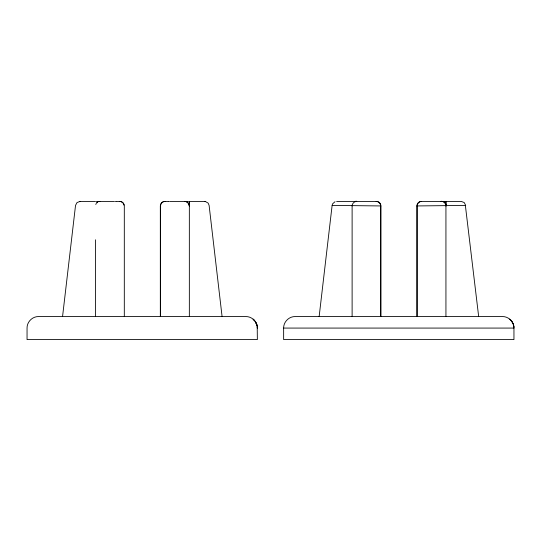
<?xml version="1.0" encoding="UTF-8"?>
<svg xmlns="http://www.w3.org/2000/svg" width="541" height="541" viewBox="0 0 541 541"><rect width="100%" height="100%" fill="white"/><g stroke="black" fill="none" stroke-linecap="round" stroke-linejoin="round"><path stroke-width="0.81" d="M189.343 205.938C189.384 203.484 187.159 201.367 184.724 201.408C187.172 201.401 189.073 203.619 189.343 205.938L189.343 201.408L189.35 316.559M283.64 328.076C283.484 321.922 289.002 316.404 295.156 316.559L502.433 316.559C508.594 316.397 514.112 321.915 513.95 328.076L513.95 339.592L283.64 339.592L283.64 328.076L513.95 328.076L513.889 326.913M62.56 316.559L75.53 205.418L77.025 202.544L80.095 201.408M319.149 316.559L332.12 205.418L332.62 203.808L335.035 201.692M95.777 204.457L96.109 203.72M97.569 202.151L96.582 203.044L97.867 201.989M99.064 201.495L99.916 201.408L99.01 201.495M465.368 205.424L478.67 316.559M80.027 201.408L95.52 201.408M96.345 201.408L114.482 201.408M115.314 201.408L116.234 201.408M116.64 201.408L119.771 201.408A4.531 4.531 0 0 1 124.308 205.938L124.308 316.559M168.001 201.408L164.87 201.408A4.531 4.531 0 0 0 160.332 205.938L160.332 316.559M168.4 201.408L169.319 201.408M170.036 201.408L188.295 201.408M189.12 201.408L204.606 201.408M336.624 201.408L376.36 201.408A4.531 4.531 0 0 1 380.898 205.938L380.898 316.559M205.397 201.489L208.17 203.132L209.11 205.418L222.081 316.559M332.14 205.418L380.891 205.938M416.928 205.938L465.7 205.418L464.205 202.544L461.202 201.408L421.459 201.408A4.531 4.531 0 0 0 416.922 205.938L416.922 316.559M204.539 201.408L205.465 201.489M509.656 319.102L511.056 320.441M509.994 319.386L510.569 319.927M254.182 320.13L253.093 319.129L255.575 321.922L257.212 326.216L257.36 339.592L27.05 339.592L27.05 328.076C26.915 321.929 32.392 316.417 38.567 316.559L245.844 316.559C252.025 316.424 257.557 321.969 257.36 328.164M510.643 320.002L511.529 321.016M510.947 320.326L511.455 320.914M511.522 321.002L512.983 323.464M511.989 321.645L512.259 322.071M255.325 321.543L257.009 325.249M512.983 323.457L513.571 325.141M513.274 324.194L513.382 324.505M256.265 323.173L257.097 325.641M513.524 324.979L513.781 326.095M513.801 326.237L513.882 326.838M257.293 326.838L257.36 328.076M445.94 316.559L445.933 201.408L445.933 205.938A4.659 4.592 -8.4 0 0 441.314 201.293M417.138 316.559L417.138 205.938A4.531 4.531 0 0 1 421.669 201.408M380.681 316.559L380.681 205.938A4.531 4.531 0 0 0 376.151 201.408M352.117 205.938L352.117 316.559M160.549 316.559L160.549 205.938A4.531 4.531 0 0 1 165.079 201.408M95.527 239.791L95.527 316.559M352.096 205.938A4.673 4.477 90 0 1 356.756 201.482M355.423 201.367A4.734 4.416 80.7 0 1 356.512 201.34M355.349 201.441A4.659 4.592 8.4 0 1 356.505 201.293M441.064 201.482A4.673 4.477 -90 0 1 442.119 201.563M441.307 201.34A4.734 4.416 -80.7 0 1 446.088 205.938M119.561 201.408A4.531 4.531 0 0 1 124.017 205.113"/></g></svg>
